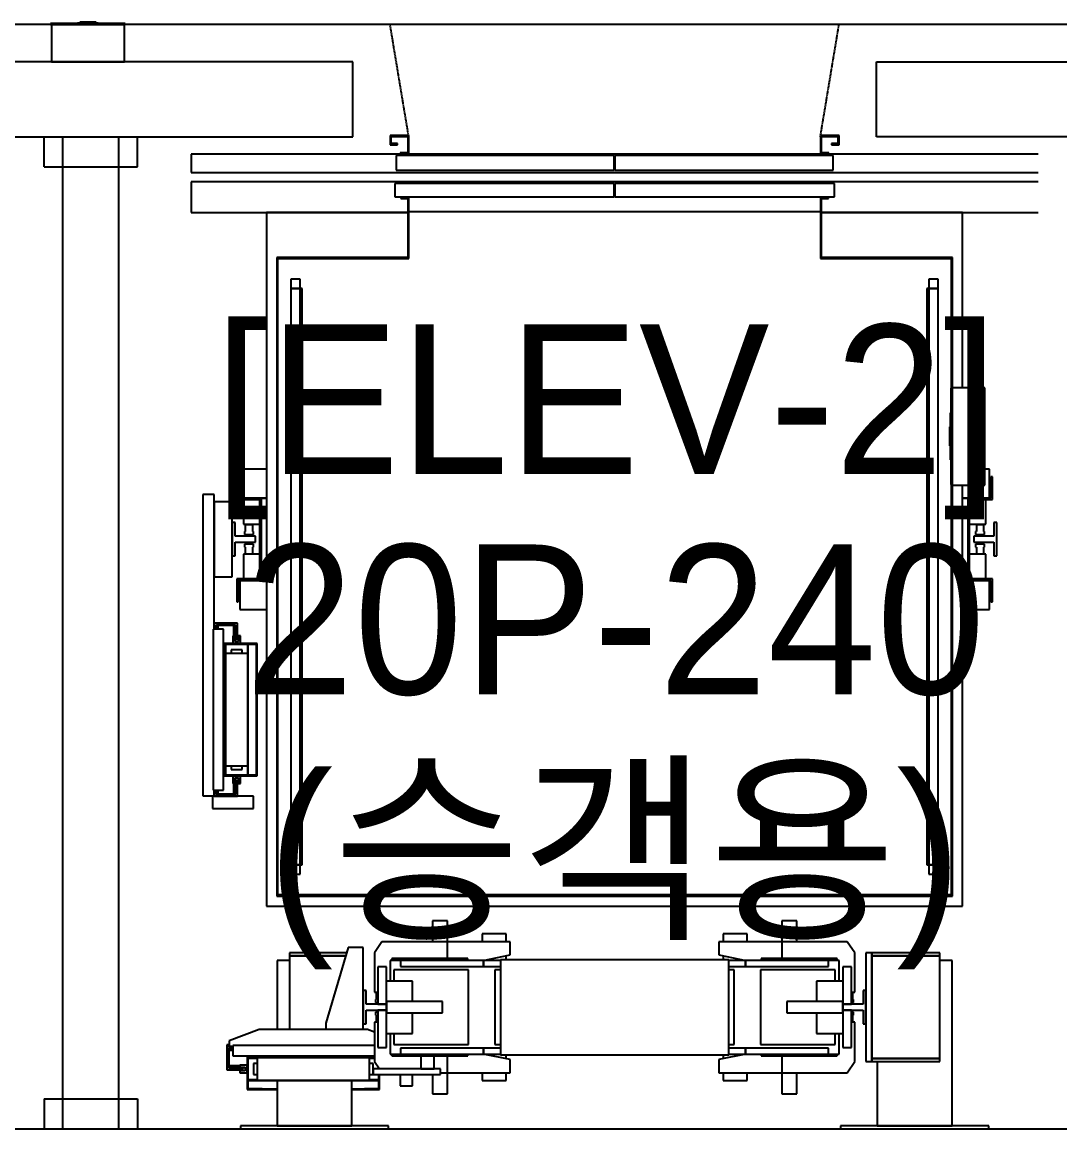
# Model space of a CAD drawing. Header units: millimetres. Extents: x 10479 to 135323, y 879012 to 965592.
# Drawn here: x 54248 to 57022, y 920202 to 923158 of the extents above; entities that cross this region are included whole.
import ezdxf
from ezdxf.enums import TextEntityAlignment as Align

# ---------------------------------------------------------------- set-up
doc = ezdxf.new("R2010")
doc.units = ezdxf.units.MM
doc.linetypes.add('HID', pattern=[2.3, 1.5, -0.8])
doc.layers.add('$CHAR', color=3, linetype='Continuous')
doc.styles.add('돋움', font='')
doc.styles.get('돋움').set_extended_font_data('Dotum')

# ---------------------------------------------------------------- blocks, each defined once
blk = doc.blocks.new('14F')
at = {"color": 8}
for p, q in [((-136818.1, 749991.9), (-153218.1, 749991.9)), ((-145475.8, 749994.9), (-145675.8, 749994.9)), ((-145675.8, 749994.9), (-145675.8, 749991.9)), ((-145675.8, 749991.9), (-145475.8, 749991.9)), ((-145478.3, 749991.9), (-145673.3, 749991.9)), ((-145673.3, 749991.9), (-145673.3, 749891.9)), ((-145548.3, 749995.3), (-145603.3, 749995.3)), ((-145603.3, 749995.3), (-145603.3, 749994.9)), ((-145603.3, 749994.9), (-145548.3, 749994.9)), ((-145596.1, 749998.3), (-145597.8, 749998.3)), ((-145597.8, 749998.3), (-145597.8, 749995.3)), ((-145597.8, 749995.3), (-145596.1, 749995.3)), ((-145591.4, 749998.3), (-145596.1, 749998.3)), ((-145596.1, 749995.3), (-145591.4, 749995.3)), ((-145584.2, 749998.3), (-145591.4, 749998.3)), ((-145591.4, 749995.3), (-145584.2, 749995.3)), ((-145575.8, 749998.3), (-145584.2, 749998.3)), ((-145584.2, 749995.3), (-145575.8, 749995.3)), ((-145567.4, 749998.3), (-145575.8, 749998.3)), ((-145575.8, 749995.3), (-145567.4, 749995.3)), ((-145560.3, 749998.3), (-145567.4, 749998.3)), ((-145567.4, 749995.3), (-145560.3, 749995.3)), ((-145555.5, 749998.3), (-145560.3, 749998.3)), ((-145560.3, 749995.3), (-145555.5, 749995.3)), ((-145553.8, 749998.3), (-145555.5, 749998.3)), ((-145555.5, 749995.3), (-145553.8, 749995.3)), ((-145553.8, 749995.3), (-145553.8, 749998.3)), ((-145548.3, 749994.9), (-145548.3, 749995.3)), ((-145478.3, 749891.9), (-145478.3, 749991.9)), ((-145475.8, 749991.9), (-145475.8, 749994.9)), ((-144868.1, 749891.9), (-146268.1, 749891.9)), ((-145673.3, 749891.9), (-145478.3, 749891.9)), ((-144868.1, 749691.9), (-144868.1, 749891.9)), ((-143468.1, 749891.9), (-142068.1, 749891.9)), ((-143468.1, 749691.9), (-143468.1, 749891.9)), ((-146268.1, 749691.9), (-144868.1, 749691.9)), ((-145693.1, 749611.9), (-145693.1, 749691.9)), ((-145643.1, 747041.9), (-145643.1, 749691.9)), ((-145493.1, 747041.9), (-145493.1, 749691.9)), ((-145443.1, 749611.9), (-145443.1, 749691.9)), ((-144768.1, 749695.9), (-144768.1, 749670.9)), ((-144718.1, 749695.9), (-144768.1, 749695.9)), ((-144765.1, 749673.9), (-144765.1, 749692.9)), ((-144765.1, 749692.9), (-144721.1, 749692.9)), ((-144721.1, 749692.9), (-144721.1, 749648.9)), ((-144718.1, 749645.9), (-144718.1, 749695.9)), ((-143618.1, 749695.9), (-143618.1, 749645.9)), ((-143568.1, 749695.9), (-143618.1, 749695.9)), ((-143615.1, 749648.9), (-143615.1, 749692.9)), ((-143615.1, 749692.9), (-143571.1, 749692.9)), ((-143571.1, 749692.9), (-143571.1, 749673.9)), ((-143568.1, 749670.9), (-143568.1, 749695.9)), ((-142068.1, 749691.9), (-143468.1, 749691.9)), ((-144768.1, 749670.9), (-144748.1, 749670.9)), ((-144748.1, 749673.9), (-144765.1, 749673.9)), ((-144748.1, 749670.9), (-144748.1, 749673.9)), ((-143588.1, 749673.9), (-143588.1, 749670.9)), ((-143571.1, 749673.9), (-143588.1, 749673.9)), ((-143588.1, 749670.9), (-143568.1, 749670.9)), ((-143036.1, 749645.4), (-145300.1, 749645.4)), ((-145300.1, 749645.4), (-145300.1, 749596.9)), ((-144169.1, 749641.9), (-144752.1, 749641.9)), ((-144752.1, 749641.9), (-144752.1, 749602.9)), ((-144741.1, 749648.9), (-144741.1, 749645.9)), ((-144721.1, 749648.9), (-144741.1, 749648.9)), ((-144741.1, 749645.9), (-144718.1, 749645.9)), ((-144169.1, 749602.9), (-144169.1, 749641.9)), ((-143584.1, 749641.9), (-144167.1, 749641.9)), ((-144167.1, 749641.9), (-144167.1, 749602.9)), ((-143618.1, 749645.9), (-143595.1, 749645.9)), ((-143595.1, 749648.9), (-143615.1, 749648.9)), ((-143595.1, 749645.9), (-143595.1, 749648.9)), ((-143584.1, 749602.9), (-143584.1, 749641.9)), ((-145693.1, 749611.9), (-145443.1, 749611.9)), ((-145300.1, 749596.9), (-143036.1, 749596.9)), ((-144752.1, 749602.9), (-144169.1, 749602.9)), ((-144167.1, 749602.9), (-143584.1, 749602.9)), ((-143036.1, 749571.9), (-145300.1, 749571.9)), ((-145300.1, 749571.9), (-145300.1, 749489.9)), ((-144169.1, 749566.9), (-144755.6, 749566.9)), ((-144755.6, 749566.9), (-144755.6, 749531.9)), ((-144169.1, 749531.9), (-144169.1, 749566.9)), ((-143580.6, 749566.9), (-144167.1, 749566.9)), ((-144167.1, 749566.9), (-144167.1, 749531.9)), ((-143580.6, 749531.9), (-143580.6, 749566.9)), ((-144755.6, 749531.9), (-144169.1, 749531.9)), ((-144718.1, 749529.9), (-144739.6, 749529.9)), ((-144739.6, 749529.9), (-144739.6, 749526.9)), ((-144739.6, 749526.9), (-144721.1, 749526.9)), ((-144721.1, 749526.9), (-144721.1, 749369.9)), ((-144718.1, 749366.9), (-144718.1, 749529.9)), ((-144167.1, 749531.9), (-143580.6, 749531.9)), ((-143596.6, 749529.9), (-143618.1, 749529.9)), ((-143618.1, 749529.9), (-143618.1, 749366.9)), ((-143615.1, 749526.9), (-143596.6, 749526.9)), ((-143615.1, 749369.9), (-143615.1, 749526.9)), ((-143596.6, 749526.9), (-143596.6, 749529.9)), ((-145300.1, 749489.9), (-144721.1, 749489.9)), ((-144721.1, 749489.9), (-145098.1, 749489.9)), ((-145098.1, 749489.9), (-145098.1, 747636.9)), ((-143618.1, 749491.4), (-144718.1, 749491.4)), ((-143238.1, 749489.9), (-143615.1, 749489.9)), ((-143615.1, 749489.9), (-143036.1, 749489.9)), ((-143238.1, 749021.9), (-143238.1, 749489.9)), ((-144721.1, 749369.9), (-145071.1, 749369.9)), ((-145071.1, 749369.9), (-145071.1, 747663.9)), ((-145068.1, 749366.9), (-144718.1, 749366.9)), ((-145068.1, 747666.9), (-145068.1, 749366.9)), ((-143618.1, 749366.9), (-143268.1, 749366.9)), ((-143268.1, 749369.9), (-143615.1, 749369.9)), ((-143265.1, 749369.9), (-143268.1, 749369.9)), ((-143268.1, 749369.9), (-143268.1, 749366.9)), ((-143268.1, 749366.9), (-143268.1, 749369.9)), ((-143268.1, 749366.9), (-143268.1, 747666.9)), ((-143265.1, 747663.9), (-143265.1, 749369.9)), ((-145008.1, 749311.9), (-145033.1, 749311.9)), ((-145033.1, 749311.9), (-145033.1, 749286.9)), ((-145008.1, 749286.9), (-145008.1, 749311.9)), ((-143303.1, 749311.9), (-143328.1, 749311.9)), ((-143328.1, 749311.9), (-143328.1, 749286.9)), ((-143303.1, 749286.9), (-143303.1, 749311.9)), ((-145033.1, 749286.9), (-145008.1, 749286.9)), ((-145008.1, 749286.9), (-145033.1, 749286.9)), ((-145033.1, 749286.9), (-145033.1, 747746.9)), ((-145003.1, 749286.9), (-145008.1, 749286.9)), ((-145008.1, 747746.9), (-145008.1, 749286.9)), ((-145003.1, 747746.9), (-145003.1, 749286.9)), ((-143328.1, 749286.9), (-143333.1, 749286.9)), ((-143333.1, 749286.9), (-143333.1, 747746.9)), ((-143328.1, 749286.9), (-143303.1, 749286.9)), ((-143303.1, 749286.9), (-143328.1, 749286.9)), ((-143328.1, 749286.9), (-143328.1, 747746.9)), ((-143303.1, 747746.9), (-143303.1, 749286.9)), ((-143268.3, 749020.4), (-143268.3, 748763.4)), ((-143268.1, 749020.4), (-143268.3, 749020.4)), ((-143268.1, 748763.4), (-143268.1, 749020.4)), ((-143178.1, 749021.9), (-143265.1, 749021.9)), ((-143178.1, 748761.9), (-143178.1, 749021.9)), ((-143271.5, 748946.9), (-143271.5, 748945.4)), ((-143271.3, 748946.9), (-143271.5, 748946.9)), ((-143271.5, 748945.4), (-143271.5, 748941.1)), ((-143268.3, 748954.4), (-143271.3, 748954.4)), ((-143271.3, 748954.4), (-143271.3, 748829.4)), ((-143268.3, 748829.4), (-143268.3, 748954.4)), ((-143271.3, 748917.4), (-143273, 748917.4)), ((-143273, 748917.4), (-143273, 748866.4)), ((-143271.5, 748941.1), (-143271.5, 748934.6)), ((-143271.5, 748934.6), (-143271.5, 748926.9)), ((-143271.5, 748926.9), (-143271.5, 748919.3)), ((-143271.5, 748919.3), (-143271.5, 748917.4)), ((-143273, 748866.4), (-143271.3, 748866.4)), ((-143271.5, 748866.4), (-143271.5, 748864.6)), ((-143271.5, 748864.6), (-143271.5, 748856.9)), ((-143271.5, 748856.9), (-143271.5, 748849.3)), ((-143271.5, 748849.3), (-143271.5, 748842.8)), ((-143271.5, 748842.8), (-143271.5, 748838.5)), ((-143271.5, 748838.5), (-143271.5, 748836.9)), ((-143271.5, 748836.9), (-143271.3, 748836.9)), ((-143271.3, 748829.4), (-143268.3, 748829.4)), ((-145098.1, 748804.4), (-145170.1, 748804.4)), ((-145170.1, 748804.4), (-145170.1, 748726.9)), ((-143166.1, 748804.4), (-143178.1, 748804.4)), ((-143166.1, 748726.9), (-143166.1, 748804.4)), ((-145178.1, 748783.9), (-145178.1, 748722.9)), ((-145174.1, 748783.9), (-145178.1, 748783.9)), ((-145174.1, 748726.9), (-145174.1, 748783.9)), ((-143158.1, 748783.9), (-143162.1, 748783.9)), ((-143162.1, 748783.9), (-143162.1, 748726.9)), ((-143158.1, 748722.9), (-143158.1, 748783.9)), ((-143268.3, 748763.4), (-143268.1, 748763.4)), ((-143265.1, 748761.9), (-143178.1, 748761.9)), ((-143238.1, 747636.9), (-143238.1, 748761.9)), ((-145238.6, 748736.9), (-145268.6, 748736.9)), ((-145268.6, 748736.9), (-145268.6, 747931.9)), ((-145238.6, 748376.9), (-145238.6, 748736.9)), ((-145190.1, 748716.9), (-145238.6, 748716.9)), ((-145238.6, 748716.9), (-145238.6, 748516.9)), ((-145190.1, 748516.9), (-145190.1, 748716.9)), ((-145178.1, 748722.9), (-145117.1, 748722.9)), ((-145113.1, 748726.9), (-145174.1, 748726.9)), ((-145170.1, 748726.9), (-145098.1, 748726.9)), ((-145160.1, 748722.9), (-145160.1, 748656.9)), ((-145117.1, 748722.9), (-145117.1, 748665.9)), ((-145113.1, 748665.9), (-145113.1, 748726.9)), ((-145098.1, 748726.9), (-145113.1, 748726.9)), ((-145113.1, 748726.9), (-145113.1, 748506.9)), ((-143238.1, 748726.9), (-143166.1, 748726.9)), ((-143223.1, 748726.9), (-143238.1, 748726.9)), ((-143162.1, 748726.9), (-143223.1, 748726.9)), ((-143223.1, 748726.9), (-143223.1, 748665.9)), ((-143223.1, 748506.9), (-143223.1, 748726.9)), ((-143219.1, 748722.9), (-143158.1, 748722.9)), ((-143219.1, 748665.9), (-143219.1, 748722.9)), ((-143176.1, 748656.9), (-143176.1, 748722.9)), ((-145190.1, 748661.4), (-145190.1, 748572.4)), ((-145182.2, 748661.4), (-145190.1, 748661.4)), ((-145182.2, 748624.9), (-145182.2, 748661.4)), ((-145160.1, 748656.9), (-145117.1, 748656.9)), ((-145135.1, 748655.9), (-145155.1, 748655.9)), ((-145155.1, 748655.9), (-145155.1, 748637.9)), ((-145135.1, 748637.9), (-145135.1, 748655.9)), ((-145117.1, 748665.9), (-145113.1, 748665.9)), ((-145113.1, 748665.9), (-145117.1, 748665.9)), ((-145117.1, 748665.9), (-145117.1, 748567.9)), ((-145113.1, 748567.9), (-145113.1, 748665.9)), ((-143223.1, 748665.9), (-143219.1, 748665.9)), ((-143219.1, 748665.9), (-143223.1, 748665.9)), ((-143223.1, 748665.9), (-143223.1, 748567.9)), ((-143219.1, 748567.9), (-143219.1, 748665.9)), ((-143219.1, 748656.9), (-143176.1, 748656.9)), ((-143181.1, 748655.9), (-143201.1, 748655.9)), ((-143201.1, 748655.9), (-143201.1, 748637.9)), ((-143181.1, 748637.9), (-143181.1, 748655.9)), ((-143146.1, 748661.4), (-143154, 748661.4)), ((-143154, 748661.4), (-143154, 748624.9)), ((-143146.1, 748572.4), (-143146.1, 748661.4)), ((-145128.1, 748624.9), (-145182.2, 748624.9)), ((-145155.1, 748637.9), (-145157.1, 748637.9)), ((-145157.1, 748637.9), (-145157.1, 748629.9)), ((-145157.1, 748629.9), (-145133.1, 748629.9)), ((-145133.1, 748637.9), (-145135.1, 748637.9)), ((-145133.1, 748629.9), (-145133.1, 748637.9)), ((-145128.1, 748609), (-145128.1, 748624.9)), ((-143154, 748624.9), (-143208.1, 748624.9)), ((-143208.1, 748624.9), (-143208.1, 748609)), ((-143201.1, 748637.9), (-143203.1, 748637.9)), ((-143203.1, 748637.9), (-143203.1, 748629.9)), ((-143203.1, 748629.9), (-143179.1, 748629.9)), ((-143179.1, 748637.9), (-143181.1, 748637.9)), ((-143179.1, 748629.9), (-143179.1, 748637.9)), ((-145182.2, 748609), (-145128.1, 748609)), ((-145182.2, 748572.4), (-145182.2, 748609)), ((-145157.1, 748603.9), (-145157.1, 748595.9)), ((-145133.1, 748603.9), (-145157.1, 748603.9)), ((-145157.1, 748595.9), (-145155.1, 748595.9)), ((-145155.1, 748595.9), (-145155.1, 748577.9)), ((-145135.1, 748577.9), (-145135.1, 748595.9)), ((-145135.1, 748595.9), (-145133.1, 748595.9)), ((-145133.1, 748595.9), (-145133.1, 748603.9)), ((-143208.1, 748609), (-143154, 748609)), ((-143179.1, 748603.9), (-143203.1, 748603.9)), ((-143203.1, 748603.9), (-143203.1, 748595.9)), ((-143203.1, 748595.9), (-143201.1, 748595.9)), ((-143201.1, 748595.9), (-143201.1, 748577.9)), ((-143181.1, 748577.9), (-143181.1, 748595.9)), ((-143181.1, 748595.9), (-143179.1, 748595.9)), ((-143179.1, 748595.9), (-143179.1, 748603.9)), ((-143154, 748609), (-143154, 748572.4)), ((-145190.1, 748572.4), (-145182.2, 748572.4)), ((-145117.1, 748576.9), (-145160.1, 748576.9)), ((-145160.1, 748576.9), (-145160.1, 748510.9)), ((-145155.1, 748577.9), (-145135.1, 748577.9)), ((-145113.1, 748567.9), (-145117.1, 748567.9)), ((-145117.1, 748567.9), (-145117.1, 748510.9)), ((-145117.1, 748567.9), (-145113.1, 748567.9)), ((-145113.1, 748506.9), (-145113.1, 748567.9)), ((-143219.1, 748567.9), (-143223.1, 748567.9)), ((-143223.1, 748567.9), (-143223.1, 748506.9)), ((-143223.1, 748567.9), (-143219.1, 748567.9)), ((-143176.1, 748576.9), (-143219.1, 748576.9)), ((-143219.1, 748510.9), (-143219.1, 748567.9)), ((-143201.1, 748577.9), (-143181.1, 748577.9)), ((-143176.1, 748510.9), (-143176.1, 748576.9)), ((-143154, 748572.4), (-143146.1, 748572.4)), ((-145238.6, 748516.9), (-145190.1, 748516.9)), ((-145178.1, 748510.9), (-145178.1, 748449.9)), ((-145117.1, 748510.9), (-145178.1, 748510.9)), ((-145174.1, 748449.9), (-145174.1, 748506.9)), ((-145174.1, 748506.9), (-145113.1, 748506.9)), ((-145170.1, 748506.9), (-145170.1, 748429.4)), ((-145098.1, 748506.9), (-145170.1, 748506.9)), ((-145113.1, 748506.9), (-145098.1, 748506.9)), ((-143166.1, 748506.9), (-143238.1, 748506.9)), ((-143238.1, 748506.9), (-143223.1, 748506.9)), ((-143223.1, 748506.9), (-143162.1, 748506.9)), ((-143158.1, 748510.9), (-143219.1, 748510.9)), ((-143166.1, 748429.4), (-143166.1, 748506.9)), ((-143162.1, 748506.9), (-143162.1, 748449.9)), ((-143158.1, 748449.9), (-143158.1, 748510.9)), ((-145178.1, 748449.9), (-145174.1, 748449.9)), ((-143162.1, 748449.9), (-143158.1, 748449.9)), ((-145170.1, 748429.4), (-145098.1, 748429.4)), ((-143238.1, 748429.4), (-143166.1, 748429.4)), ((-145175.6, 748392.9), (-145238.6, 748392.9)), ((-145238.6, 748392.9), (-145238.6, 748376.9)), ((-145233.6, 748387.9), (-145180.6, 748387.9)), ((-145233.6, 748376.9), (-145233.6, 748387.9)), ((-145228.1, 748387.9), (-145232.1, 748387.9)), ((-145232.1, 748387.9), (-145232.1, 748376.9)), ((-145186.1, 748387.9), (-145228.1, 748387.9)), ((-145228.1, 748387.9), (-145228.1, 748376.9)), ((-145228.1, 748376.9), (-145228.1, 748387.9)), ((-145182.1, 748387.9), (-145186.1, 748387.9)), ((-145186.1, 748387.9), (-145186.1, 748358.9)), ((-145186.1, 748358.9), (-145186.1, 748387.9)), ((-145182.1, 748343.9), (-145182.1, 748387.9)), ((-145180.6, 748387.9), (-145180.6, 748350.9)), ((-145175.6, 748350.9), (-145175.6, 748392.9)), ((-145213.6, 748376.9), (-145240.6, 748376.9)), ((-145240.6, 748376.9), (-145240.6, 747946.9)), ((-145213.6, 747946.9), (-145213.6, 748376.9)), ((-145183.1, 748358.9), (-145188.1, 748358.9)), ((-145188.1, 748358.9), (-145188.1, 748338.9)), ((-145183.1, 748343.9), (-145183.1, 748358.9)), ((-145168.1, 748358.9), (-145173.1, 748358.9)), ((-145173.1, 748358.9), (-145173.1, 748343.9)), ((-145168.1, 748338.9), (-145168.1, 748358.9)), ((-145123.1, 748338.9), (-145213.6, 748338.9)), ((-145213.6, 748336.9), (-145125.1, 748336.9)), ((-145209.1, 748336.9), (-145213.6, 748336.9)), ((-145207.1, 748336.9), (-145209.1, 748336.9)), ((-145209.1, 748336.9), (-145209.1, 747986.9)), ((-145207.1, 748311.9), (-145207.1, 748336.9)), ((-145149.1, 748336.9), (-145207.1, 748336.9)), ((-145188.1, 748338.9), (-145168.1, 748338.9)), ((-145173.1, 748343.9), (-145183.1, 748343.9)), ((-145180.6, 748350.9), (-145175.6, 748350.9)), ((-145147.1, 748336.9), (-145149.1, 748336.9)), ((-145149.1, 748336.9), (-145149.1, 748311.9)), ((-145147.1, 747986.9), (-145147.1, 748336.9)), ((-145125.1, 748336.9), (-145147.1, 748336.9)), ((-145125.1, 748336.9), (-145125.1, 748298.9)), ((-145125.1, 747986.9), (-145125.1, 748336.9)), ((-145123.1, 748298.9), (-145123.1, 748338.9)), ((-145148.1, 748311.9), (-145208.1, 748311.9)), ((-145208.1, 748311.9), (-145208.1, 748011.9)), ((-145193.1, 748321.9), (-145193.1, 748311.9)), ((-145163.1, 748321.9), (-145193.1, 748321.9)), ((-145163.1, 748311.9), (-145163.1, 748321.9)), ((-145148.1, 748011.9), (-145148.1, 748311.9)), ((-145125.1, 748298.9), (-145123.1, 748298.9)), ((-145123.1, 748298.9), (-145125.1, 748298.9)), ((-145123.1, 748024.9), (-145123.1, 748298.9)), ((-145208.1, 748011.9), (-145148.1, 748011.9)), ((-145207.1, 747986.9), (-145207.1, 748011.9)), ((-145193.1, 748011.9), (-145193.1, 748001.9)), ((-145193.1, 748001.9), (-145163.1, 748001.9)), ((-145163.1, 748001.9), (-145163.1, 748011.9)), ((-145149.1, 748011.9), (-145149.1, 747986.9)), ((-145125.1, 748024.9), (-145125.1, 747986.9)), ((-145123.1, 748024.9), (-145125.1, 748024.9)), ((-145125.1, 748024.9), (-145123.1, 748024.9)), ((-145123.1, 747984.9), (-145123.1, 748024.9)), ((-145125.1, 747986.9), (-145213.6, 747986.9)), ((-145213.6, 747986.9), (-145209.1, 747986.9)), ((-145213.6, 747984.9), (-145123.1, 747984.9)), ((-145209.1, 747986.9), (-145207.1, 747986.9)), ((-145207.1, 747986.9), (-145149.1, 747986.9)), ((-145188.1, 747984.9), (-145188.1, 747964.9)), ((-145168.1, 747984.9), (-145188.1, 747984.9)), ((-145183.1, 747964.9), (-145183.1, 747979.9)), ((-145183.1, 747979.9), (-145173.1, 747979.9)), ((-145182.1, 747935.9), (-145182.1, 747979.9)), ((-145180.6, 747972.9), (-145180.6, 747935.9)), ((-145175.6, 747972.9), (-145180.6, 747972.9)), ((-145175.6, 747930.9), (-145175.6, 747972.9)), ((-145173.1, 747979.9), (-145173.1, 747964.9)), ((-145168.1, 747964.9), (-145168.1, 747984.9)), ((-145149.1, 747986.9), (-145147.1, 747986.9)), ((-145147.1, 747986.9), (-145125.1, 747986.9)), ((-145240.6, 747946.9), (-145213.6, 747946.9)), ((-145238.6, 747946.9), (-145238.6, 747930.9)), ((-145238.6, 747931.9), (-145238.6, 747946.9)), ((-145233.6, 747935.9), (-145233.6, 747946.9)), ((-145232.1, 747946.9), (-145232.1, 747935.9)), ((-145228.1, 747946.9), (-145228.1, 747935.9)), ((-145228.1, 747935.9), (-145228.1, 747946.9)), ((-145188.1, 747964.9), (-145183.1, 747964.9)), ((-145186.1, 747964.9), (-145186.1, 747935.9)), ((-145186.1, 747935.9), (-145186.1, 747964.9)), ((-145173.1, 747964.9), (-145168.1, 747964.9)), ((-145268.6, 747931.9), (-145238.6, 747931.9)), ((-145243.1, 747930.4), (-145243.1, 747897.4)), ((-145133.1, 747930.4), (-145243.1, 747930.4)), ((-145238.6, 747930.9), (-145175.6, 747930.9)), ((-145180.6, 747935.9), (-145233.6, 747935.9)), ((-145232.1, 747935.9), (-145228.1, 747935.9)), ((-145228.1, 747935.9), (-145186.1, 747935.9)), ((-145186.1, 747935.9), (-145182.1, 747935.9)), ((-145133.1, 747897.4), (-145133.1, 747930.4)), ((-145243.1, 747897.4), (-145133.1, 747897.4)), ((-145008.1, 747746.9), (-145033.1, 747746.9)), ((-145033.1, 747746.9), (-145033.1, 747721.9)), ((-145033.1, 747746.9), (-145008.1, 747746.9)), ((-145008.1, 747721.9), (-145008.1, 747746.9)), ((-145008.1, 747746.9), (-145003.1, 747746.9)), ((-143333.1, 747746.9), (-143328.1, 747746.9)), ((-143303.1, 747746.9), (-143328.1, 747746.9)), ((-143328.1, 747746.9), (-143328.1, 747721.9)), ((-143328.1, 747746.9), (-143303.1, 747746.9)), ((-143303.1, 747721.9), (-143303.1, 747746.9)), ((-145033.1, 747721.9), (-145008.1, 747721.9)), ((-143328.1, 747721.9), (-143303.1, 747721.9)), ((-145071.1, 747663.9), (-143265.1, 747663.9)), ((-143268.1, 747666.9), (-145068.1, 747666.9)), ((-145098.1, 747636.9), (-143238.1, 747636.9)), ((-144615.1, 747597.9), (-144655.1, 747597.9)), ((-144655.1, 747597.9), (-144655.1, 747541.9)), ((-144615.1, 747541.9), (-144615.1, 747597.9)), ((-143721.1, 747597.9), (-143721.1, 747541.9)), ((-143681.1, 747597.9), (-143721.1, 747597.9)), ((-143681.1, 747541.9), (-143681.1, 747597.9)), ((-144519.7, 747562.9), (-144522.1, 747562.9)), ((-144522.1, 747562.9), (-144522.1, 747541.9)), ((-144512.7, 747562.9), (-144519.7, 747562.9)), ((-144502.4, 747562.9), (-144512.7, 747562.9)), ((-144490.1, 747562.9), (-144502.4, 747562.9)), ((-144477.9, 747562.9), (-144490.1, 747562.9)), ((-144467.5, 747562.9), (-144477.9, 747562.9)), ((-144460.6, 747562.9), (-144467.5, 747562.9)), ((-144458.1, 747562.9), (-144460.6, 747562.9)), ((-144458.1, 747541.9), (-144458.1, 747562.9)), ((-143875.7, 747562.9), (-143878.1, 747562.9)), ((-143878.1, 747562.9), (-143878.1, 747541.9)), ((-143868.7, 747562.9), (-143875.7, 747562.9)), ((-143858.4, 747562.9), (-143868.7, 747562.9)), ((-143846.1, 747562.9), (-143858.4, 747562.9)), ((-143833.9, 747562.9), (-143846.1, 747562.9)), ((-143823.5, 747562.9), (-143833.9, 747562.9)), ((-143816.6, 747562.9), (-143823.5, 747562.9)), ((-143814.1, 747562.9), (-143816.6, 747562.9)), ((-143814.1, 747541.9), (-143814.1, 747562.9)), ((-144880.1, 747526.4), (-144940.1, 747324.4)), ((-144840.1, 747526.4), (-144880.1, 747526.4)), ((-144840.1, 747307.4), (-144840.1, 747526.4)), ((-144790.1, 747541.9), (-144810.1, 747511.9)), ((-144615.1, 747541.9), (-144790.1, 747541.9)), ((-144447.1, 747541.9), (-144615.1, 747541.9)), ((-144615.1, 747496.9), (-144615.1, 747541.9)), ((-144447.1, 747506.9), (-144447.1, 747541.9)), ((-143721.1, 747541.9), (-143889.1, 747541.9)), ((-143889.1, 747541.9), (-143889.1, 747506.9)), ((-143546.1, 747541.9), (-143721.1, 747541.9)), ((-143721.1, 747541.9), (-143721.1, 747496.9)), ((-143526.1, 747511.9), (-143546.1, 747541.9)), ((-144884.4, 747511.9), (-145037.1, 747511.9)), ((-145037.1, 747511.9), (-145037.1, 747503.9)), ((-145037.1, 747503.9), (-144886.8, 747503.9)), ((-144886.8, 747503.9), (-145037.1, 747503.9)), ((-145037.1, 747503.9), (-145037.1, 747307.4)), ((-144810.1, 747511.9), (-144810.1, 747406.9)), ((-144560.1, 747496.9), (-144763.1, 747496.9)), ((-144763.1, 747496.9), (-144763.1, 747491.9)), ((-144560.1, 747491.9), (-144560.1, 747496.9)), ((-144519.1, 747491.9), (-144447.1, 747506.9)), ((-144458.1, 747493.9), (-144458.1, 747504.7)), ((-143889.1, 747506.9), (-143817.1, 747491.9)), ((-143878.1, 747504.7), (-143878.1, 747493.9)), ((-143573.1, 747496.9), (-143776.1, 747496.9)), ((-143776.1, 747496.9), (-143776.1, 747491.9)), ((-143573.1, 747491.9), (-143573.1, 747496.9)), ((-143526.1, 747406.9), (-143526.1, 747511.9)), ((-143480.1, 747511.9), (-143496.1, 747511.9)), ((-143496.1, 747511.9), (-143496.1, 747221.9)), ((-143299.1, 747511.9), (-143480.1, 747511.9)), ((-143480.1, 747511.9), (-143480.1, 747503.9)), ((-143480.1, 747221.9), (-143480.1, 747511.9)), ((-143480.1, 747503.9), (-143299.1, 747503.9)), ((-143299.1, 747503.9), (-143480.1, 747503.9)), ((-143480.1, 747503.9), (-143480.1, 747229.9)), ((-143299.1, 747503.9), (-143299.1, 747511.9)), ((-143299.1, 747229.9), (-143299.1, 747503.9)), ((-145037.1, 747491.9), (-145070.1, 747491.9)), ((-145070.1, 747491.9), (-145070.1, 747307.4)), ((-144801.1, 747474.9), (-144801.1, 747471.1)), ((-144778.1, 747474.9), (-144801.1, 747474.9)), ((-144801.1, 747471.1), (-144801.1, 747460.2)), ((-144778.1, 747471.1), (-144778.1, 747474.9)), ((-144778.1, 747460.2), (-144778.1, 747471.1)), ((-144768.1, 747491.9), (-144768.1, 747436.9)), ((-144740.1, 747491.9), (-144768.1, 747491.9)), ((-144558.1, 747466.9), (-144758.1, 747466.9)), ((-144758.1, 747466.9), (-144758.1, 747436.9)), ((-144518.1, 747491.9), (-144740.1, 747491.9)), ((-144740.1, 747491.9), (-144740.1, 747475.9)), ((-144740.1, 747475.9), (-144518.1, 747475.9)), ((-144558.1, 747266.9), (-144558.1, 747466.9)), ((-144518.1, 747475.9), (-144518.1, 747491.9)), ((-144473.1, 747491.9), (-144518.1, 747491.9)), ((-144518.1, 747491.9), (-144518.1, 747475.9)), ((-144518.1, 747475.9), (-144473.1, 747475.9)), ((-144473.1, 747466.9), (-144488.1, 747466.9)), ((-144488.1, 747466.9), (-144488.1, 747266.9)), ((-144473.1, 747493.9), (-144473.1, 747239.9)), ((-143863.1, 747493.9), (-144473.1, 747493.9)), ((-143863.1, 747239.9), (-143863.1, 747493.9)), ((-143818.1, 747491.9), (-143863.1, 747491.9)), ((-143863.1, 747475.9), (-143818.1, 747475.9)), ((-143848.1, 747466.9), (-143863.1, 747466.9)), ((-143848.1, 747266.9), (-143848.1, 747466.9)), ((-143596.1, 747491.9), (-143818.1, 747491.9)), ((-143818.1, 747491.9), (-143818.1, 747475.9)), ((-143818.1, 747475.9), (-143818.1, 747491.9)), ((-143818.1, 747475.9), (-143596.1, 747475.9)), ((-143578.1, 747466.9), (-143778.1, 747466.9)), ((-143778.1, 747466.9), (-143778.1, 747266.9)), ((-143568.1, 747491.9), (-143596.1, 747491.9)), ((-143596.1, 747475.9), (-143596.1, 747491.9)), ((-143578.1, 747436.9), (-143578.1, 747466.9)), ((-143568.1, 747436.9), (-143568.1, 747491.9)), ((-143558.1, 747474.9), (-143558.1, 747471.1)), ((-143535.1, 747474.9), (-143558.1, 747474.9)), ((-143558.1, 747471.1), (-143558.1, 747460.2)), ((-143535.1, 747471.1), (-143535.1, 747474.9)), ((-143535.1, 747460.2), (-143535.1, 747471.1)), ((-143266.1, 747491.9), (-143299.1, 747491.9)), ((-143266.1, 747049.9), (-143266.1, 747491.9)), ((-144801.1, 747460.2), (-144801.1, 747444)), ((-144801.1, 747444), (-144801.1, 747424.9)), ((-144778.1, 747444), (-144778.1, 747460.2)), ((-144778.1, 747424.9), (-144778.1, 747444)), ((-143558.1, 747460.2), (-143558.1, 747444)), ((-143558.1, 747444), (-143558.1, 747424.9)), ((-143535.1, 747444), (-143535.1, 747460.2)), ((-143535.1, 747424.9), (-143535.1, 747444)), ((-144832.2, 747411.4), (-144840.1, 747411.4)), ((-144840.1, 747411.4), (-144840.1, 747322.4)), ((-144832.2, 747374.9), (-144832.2, 747411.4)), ((-144801.1, 747424.9), (-144801.1, 747405.8)), ((-144708.1, 747436.9), (-144778.1, 747436.9)), ((-144778.1, 747405.8), (-144778.1, 747424.9)), ((-144708.1, 747381.9), (-144708.1, 747436.9)), ((-143558.1, 747436.9), (-143628.1, 747436.9)), ((-143628.1, 747436.9), (-143628.1, 747381.9)), ((-143558.1, 747424.9), (-143558.1, 747405.8)), ((-143535.1, 747405.8), (-143535.1, 747424.9)), ((-143496.1, 747411.4), (-143504, 747411.4)), ((-143504, 747411.4), (-143504, 747374.9)), ((-143496.1, 747322.4), (-143496.1, 747411.4)), ((-144810.1, 747406.9), (-144801.1, 747406.9)), ((-144805.1, 747387.9), (-144807.1, 747387.9)), ((-144807.1, 747387.9), (-144807.1, 747379.9)), ((-144807.1, 747379.9), (-144801.1, 747379.9)), ((-144801.1, 747405.9), (-144805.1, 747405.9)), ((-144805.1, 747405.9), (-144805.1, 747387.9)), ((-144801.1, 747405.8), (-144801.1, 747389.5)), ((-144801.1, 747389.5), (-144801.1, 747378.7)), ((-144801.1, 747378.7), (-144801.1, 747374.9)), ((-144778.1, 747389.5), (-144778.1, 747405.8)), ((-144778.1, 747378.7), (-144778.1, 747389.5)), ((-144772.4, 747381.9), (-144778.1, 747381.9)), ((-144778.1, 747381.9), (-144778.1, 747351.9)), ((-144778.1, 747374.9), (-144778.1, 747378.7)), ((-144756.2, 747381.9), (-144772.4, 747381.9)), ((-144731.8, 747381.9), (-144756.2, 747381.9)), ((-144703.1, 747381.9), (-144731.8, 747381.9)), ((-144674.4, 747381.9), (-144703.1, 747381.9)), ((-144650.1, 747381.9), (-144674.4, 747381.9)), ((-144633.8, 747381.9), (-144650.1, 747381.9)), ((-144628.1, 747381.9), (-144633.8, 747381.9)), ((-144628.1, 747351.9), (-144628.1, 747381.9)), ((-143702.4, 747381.9), (-143708.1, 747381.9)), ((-143708.1, 747381.9), (-143708.1, 747351.9)), ((-143686.2, 747381.9), (-143702.4, 747381.9)), ((-143661.8, 747381.9), (-143686.2, 747381.9)), ((-143633.1, 747381.9), (-143661.8, 747381.9)), ((-143604.4, 747381.9), (-143633.1, 747381.9)), ((-143580.1, 747381.9), (-143604.4, 747381.9)), ((-143563.8, 747381.9), (-143580.1, 747381.9)), ((-143558.1, 747381.9), (-143563.8, 747381.9)), ((-143558.1, 747405.8), (-143558.1, 747389.5)), ((-143558.1, 747389.5), (-143558.1, 747378.7)), ((-143558.1, 747351.9), (-143558.1, 747381.9)), ((-143558.1, 747378.7), (-143558.1, 747374.9)), ((-143535.1, 747406.9), (-143526.1, 747406.9)), ((-143531.1, 747405.9), (-143535.1, 747405.9)), ((-143535.1, 747389.5), (-143535.1, 747405.8)), ((-143535.1, 747378.7), (-143535.1, 747389.5)), ((-143535.1, 747379.9), (-143529.1, 747379.9)), ((-143535.1, 747374.9), (-143535.1, 747378.7)), ((-143531.1, 747387.9), (-143531.1, 747405.9)), ((-143529.1, 747387.9), (-143531.1, 747387.9)), ((-143529.1, 747379.9), (-143529.1, 747387.9)), ((-144778.1, 747374.9), (-144832.2, 747374.9)), ((-144832.2, 747359), (-144778.1, 747359)), ((-144832.2, 747322.4), (-144832.2, 747359)), ((-144807.1, 747353.9), (-144807.1, 747345.9)), ((-144801.1, 747353.9), (-144807.1, 747353.9)), ((-144801.1, 747374.9), (-144778.1, 747374.9)), ((-144778.1, 747359), (-144801.1, 747359)), ((-144801.1, 747359), (-144801.1, 747355.2)), ((-144801.1, 747355.2), (-144801.1, 747344.4)), ((-144778.1, 747359), (-144778.1, 747374.9)), ((-144778.1, 747355.2), (-144778.1, 747359)), ((-144778.1, 747344.4), (-144778.1, 747355.2)), ((-144778.1, 747351.9), (-144772.4, 747351.9)), ((-144772.4, 747351.9), (-144756.2, 747351.9)), ((-144756.2, 747351.9), (-144731.8, 747351.9)), ((-144731.8, 747351.9), (-144703.1, 747351.9)), ((-144708.1, 747296.9), (-144708.1, 747351.9)), ((-144703.1, 747351.9), (-144674.4, 747351.9)), ((-144674.4, 747351.9), (-144650.1, 747351.9)), ((-144650.1, 747351.9), (-144633.8, 747351.9)), ((-144633.8, 747351.9), (-144628.1, 747351.9)), ((-143708.1, 747351.9), (-143702.4, 747351.9)), ((-143702.4, 747351.9), (-143686.2, 747351.9)), ((-143686.2, 747351.9), (-143661.8, 747351.9)), ((-143661.8, 747351.9), (-143633.1, 747351.9)), ((-143633.1, 747351.9), (-143604.4, 747351.9)), ((-143628.1, 747351.9), (-143628.1, 747296.9)), ((-143604.4, 747351.9), (-143580.1, 747351.9)), ((-143580.1, 747351.9), (-143563.8, 747351.9)), ((-143563.8, 747351.9), (-143558.1, 747351.9)), ((-143504, 747374.9), (-143558.1, 747374.9)), ((-143558.1, 747374.9), (-143558.1, 747359)), ((-143558.1, 747374.9), (-143535.1, 747374.9)), ((-143558.1, 747359), (-143504, 747359)), ((-143535.1, 747359), (-143558.1, 747359)), ((-143558.1, 747359), (-143558.1, 747355.2)), ((-143558.1, 747355.2), (-143558.1, 747344.4)), ((-143535.1, 747355.2), (-143535.1, 747359)), ((-143535.1, 747344.4), (-143535.1, 747355.2)), ((-143529.1, 747353.9), (-143535.1, 747353.9)), ((-143529.1, 747345.9), (-143529.1, 747353.9)), ((-143504, 747359), (-143504, 747322.4)), ((-144940.1, 747324.4), (-144940.1, 747307.4)), ((-144840.1, 747322.4), (-144832.2, 747322.4)), ((-144801.1, 747326.9), (-144810.1, 747326.9)), ((-144810.1, 747326.9), (-144810.1, 747221.9)), ((-144807.1, 747345.9), (-144805.1, 747345.9)), ((-144805.1, 747345.9), (-144805.1, 747327.9)), ((-144805.1, 747327.9), (-144801.1, 747327.9)), ((-144801.1, 747344.4), (-144801.1, 747328.1)), ((-144801.1, 747328.1), (-144801.1, 747309)), ((-144778.1, 747328.1), (-144778.1, 747344.4)), ((-144778.1, 747309), (-144778.1, 747328.1)), ((-143558.1, 747344.4), (-143558.1, 747328.1)), ((-143558.1, 747328.1), (-143558.1, 747309)), ((-143535.1, 747328.1), (-143535.1, 747344.4)), ((-143535.1, 747309), (-143535.1, 747328.1)), ((-143535.1, 747327.9), (-143531.1, 747327.9)), ((-143526.1, 747326.9), (-143535.1, 747326.9)), ((-143531.1, 747327.9), (-143531.1, 747345.9)), ((-143531.1, 747345.9), (-143529.1, 747345.9)), ((-143526.1, 747221.9), (-143526.1, 747326.9)), ((-143504, 747322.4), (-143496.1, 747322.4)), ((-145118.1, 747307.4), (-145198.1, 747277.4)), ((-144828.1, 747307.4), (-145118.1, 747307.4)), ((-144810.1, 747300.7), (-144828.1, 747307.4)), ((-144801.1, 747309), (-144801.1, 747289.9)), ((-144801.1, 747289.9), (-144801.1, 747273.7)), ((-144778.1, 747289.9), (-144778.1, 747309)), ((-144778.1, 747296.9), (-144708.1, 747296.9)), ((-144778.1, 747273.7), (-144778.1, 747289.9)), ((-144768.1, 747296.9), (-144768.1, 747241.9)), ((-144758.1, 747296.9), (-144758.1, 747266.9)), ((-143628.1, 747296.9), (-143558.1, 747296.9)), ((-143578.1, 747266.9), (-143578.1, 747296.9)), ((-143568.1, 747241.9), (-143568.1, 747296.9)), ((-143558.1, 747309), (-143558.1, 747289.9)), ((-143558.1, 747289.9), (-143558.1, 747273.7)), ((-143535.1, 747289.9), (-143535.1, 747309)), ((-143535.1, 747273.7), (-143535.1, 747289.9)), ((-145204.1, 747266.4), (-145204.1, 747262.4)), ((-145198.1, 747266.4), (-145204.1, 747266.4)), ((-145188.1, 747262.4), (-145204.1, 747262.4)), ((-145204.1, 747262.4), (-145204.1, 747199.4)), ((-145204.1, 747262.4), (-145198.1, 747262.4)), ((-145198.1, 747277.4), (-145198.1, 747262.4)), ((-145198.1, 747262.4), (-145188.1, 747262.4)), ((-144810.1, 747264.4), (-145188.1, 747264.4)), ((-145188.1, 747264.4), (-145188.1, 747237.4)), ((-144801.1, 747273.7), (-144801.1, 747262.8)), ((-144801.1, 747262.8), (-144801.1, 747259)), ((-144778.1, 747262.8), (-144778.1, 747273.7)), ((-144778.1, 747259), (-144778.1, 747262.8)), ((-144758.1, 747266.9), (-144558.1, 747266.9)), ((-144488.1, 747266.9), (-144473.1, 747266.9)), ((-143863.1, 747266.9), (-143848.1, 747266.9)), ((-143778.1, 747266.9), (-143578.1, 747266.9)), ((-143558.1, 747273.7), (-143558.1, 747262.8)), ((-143558.1, 747262.8), (-143558.1, 747259)), ((-143535.1, 747262.8), (-143535.1, 747273.7)), ((-143535.1, 747259), (-143535.1, 747262.8)), ((-145199.1, 747257.4), (-145188.1, 747257.4)), ((-145199.1, 747204.4), (-145199.1, 747257.4)), ((-145199.1, 747255.9), (-145199.1, 747251.9)), ((-145188.1, 747255.9), (-145199.1, 747255.9)), ((-145199.1, 747251.9), (-145199.1, 747209.9)), ((-145188.1, 747251.9), (-145199.1, 747251.9)), ((-145199.1, 747251.9), (-145188.1, 747251.9)), ((-145188.1, 747237.4), (-144810.1, 747237.4)), ((-145150.1, 747237.4), (-145150.1, 747146.9)), ((-145148.1, 747148.9), (-145148.1, 747237.4)), ((-145148.1, 747237.4), (-145148.1, 747232.9)), ((-144810.1, 747232.9), (-145148.1, 747232.9)), ((-145148.1, 747232.9), (-145148.1, 747230.9)), ((-145148.1, 747230.9), (-145123.1, 747230.9)), ((-145148.1, 747230.9), (-145148.1, 747172.9)), ((-144823.1, 747231.9), (-145123.1, 747231.9)), ((-145123.1, 747231.9), (-145123.1, 747171.9)), ((-145070.1, 747237.4), (-145070.1, 747232.9)), ((-145037.1, 747237.4), (-145037.1, 747232.9)), ((-144856.1, 747232.9), (-144856.1, 747237.4)), ((-144856.1, 747237.4), (-144856.1, 747232.9)), ((-144840.1, 747232.9), (-144840.1, 747237.4)), ((-144823.1, 747171.9), (-144823.1, 747231.9)), ((-144823.1, 747230.9), (-144810.1, 747230.9)), ((-144801.1, 747259), (-144778.1, 747259)), ((-144768.1, 747241.9), (-144740.1, 747241.9)), ((-144763.1, 747241.9), (-144763.1, 747236.9)), ((-144763.1, 747236.9), (-144560.1, 747236.9)), ((-144518.1, 747257.9), (-144740.1, 747257.9)), ((-144740.1, 747257.9), (-144740.1, 747241.9)), ((-144740.1, 747241.9), (-144518.1, 747241.9)), ((-144685.6, 747236.9), (-144685.6, 747201.9)), ((-144650.6, 747201.9), (-144650.6, 747236.9)), ((-144615.1, 747191.9), (-144615.1, 747236.9)), ((-144560.1, 747236.9), (-144560.1, 747241.9)), ((-144447.1, 747226.9), (-144519.1, 747241.9)), ((-144518.1, 747241.9), (-144518.1, 747257.9)), ((-144473.1, 747257.9), (-144518.1, 747257.9)), ((-144518.1, 747257.9), (-144518.1, 747241.9)), ((-144518.1, 747241.9), (-144473.1, 747241.9)), ((-144473.1, 747239.9), (-143863.1, 747239.9)), ((-144458.1, 747229.2), (-144458.1, 747239.9)), ((-143817.1, 747241.9), (-143889.1, 747226.9)), ((-143878.1, 747239.9), (-143878.1, 747229.2)), ((-143818.1, 747257.9), (-143863.1, 747257.9)), ((-143863.1, 747241.9), (-143818.1, 747241.9)), ((-143596.1, 747257.9), (-143818.1, 747257.9)), ((-143818.1, 747257.9), (-143818.1, 747241.9)), ((-143818.1, 747241.9), (-143818.1, 747257.9)), ((-143818.1, 747241.9), (-143596.1, 747241.9)), ((-143776.1, 747241.9), (-143776.1, 747236.9)), ((-143776.1, 747236.9), (-143573.1, 747236.9)), ((-143721.1, 747236.9), (-143721.1, 747191.9)), ((-143596.1, 747241.9), (-143596.1, 747257.9)), ((-143596.1, 747241.9), (-143568.1, 747241.9)), ((-143573.1, 747236.9), (-143573.1, 747241.9)), ((-143558.1, 747259), (-143535.1, 747259)), ((-145199.1, 747209.9), (-145199.1, 747205.9)), ((-145170.1, 747209.9), (-145199.1, 747209.9)), ((-145199.1, 747209.9), (-145170.1, 747209.9)), ((-145199.1, 747205.9), (-145155.1, 747205.9)), ((-145162.1, 747204.4), (-145199.1, 747204.4)), ((-145170.1, 747211.9), (-145170.1, 747206.9)), ((-145150.1, 747211.9), (-145170.1, 747211.9)), ((-145170.1, 747206.9), (-145155.1, 747206.9)), ((-145162.1, 747199.4), (-145162.1, 747204.4)), ((-145155.1, 747206.9), (-145155.1, 747196.9)), ((-145150.1, 747191.9), (-145150.1, 747211.9)), ((-145123.1, 747216.9), (-145133.1, 747216.9)), ((-145133.1, 747216.9), (-145133.1, 747186.9)), ((-144813.1, 747216.9), (-144823.1, 747216.9)), ((-144813.1, 747186.9), (-144813.1, 747216.9)), ((-144633.1, 747201.9), (-144813.1, 747201.9)), ((-144813.1, 747201.9), (-144813.1, 747186.9)), ((-144810.1, 747221.9), (-144796.8, 747201.9)), ((-144798.1, 747203.9), (-144798.1, 747201.9)), ((-144798.1, 747201.9), (-144798.1, 747203.9)), ((-144685.6, 747201.9), (-144684.3, 747201.9)), ((-144684.3, 747201.9), (-144680.5, 747201.9)), ((-144680.5, 747201.9), (-144674.8, 747201.9)), ((-144674.8, 747201.9), (-144668.1, 747201.9)), ((-144668.1, 747201.9), (-144661.4, 747201.9)), ((-144661.4, 747201.9), (-144655.7, 747201.9)), ((-144655.7, 747201.9), (-144652, 747201.9)), ((-144652, 747201.9), (-144650.6, 747201.9)), ((-144633.1, 747186.9), (-144633.1, 747201.9)), ((-144447.1, 747191.9), (-144447.1, 747226.9)), ((-143889.1, 747226.9), (-143889.1, 747191.9)), ((-143546.1, 747191.9), (-143526.1, 747221.9)), ((-143496.1, 747221.9), (-143480.1, 747221.9)), ((-143480.1, 747229.9), (-143299.1, 747229.9)), ((-143299.1, 747229.9), (-143480.1, 747229.9)), ((-143480.1, 747229.9), (-143480.1, 747221.9)), ((-143480.1, 747221.9), (-143299.1, 747221.9)), ((-143466.1, 747221.9), (-143466.1, 747049.9)), ((-143299.1, 747221.9), (-143299.1, 747229.9)), ((-145204.1, 747199.4), (-145162.1, 747199.4)), ((-145170.1, 747196.9), (-145170.1, 747191.9)), ((-145155.1, 747196.9), (-145170.1, 747196.9)), ((-145170.1, 747191.9), (-145150.1, 747191.9)), ((-145123.1, 747172.9), (-145148.1, 747172.9)), ((-145148.1, 747172.9), (-145148.1, 747170.9)), ((-145133.1, 747186.9), (-145123.1, 747186.9)), ((-145123.1, 747171.9), (-144823.1, 747171.9)), ((-144823.1, 747186.9), (-144813.1, 747186.9)), ((-144798.1, 747172.9), (-144823.1, 747172.9)), ((-144813.1, 747186.9), (-144633.1, 747186.9)), ((-144798.1, 747186.9), (-144798.1, 747148.9)), ((-144798.1, 747172.9), (-144798.1, 747186.9)), ((-144798.1, 747170.9), (-144798.1, 747172.9)), ((-144796.1, 747146.9), (-144796.1, 747186.9)), ((-144741.6, 747186.9), (-144741.6, 747156.9)), ((-144708.6, 747156.9), (-144708.6, 747186.9)), ((-144655.1, 747186.9), (-144655.1, 747135.9)), ((-144633.1, 747191.9), (-144615.1, 747191.9)), ((-144615.1, 747135.9), (-144615.1, 747191.9)), ((-144615.1, 747191.9), (-144447.1, 747191.9)), ((-144522.1, 747191.9), (-144522.1, 747170.9)), ((-144458.1, 747170.9), (-144458.1, 747191.9)), ((-143889.1, 747191.9), (-143721.1, 747191.9)), ((-143878.1, 747191.9), (-143878.1, 747170.9)), ((-143814.1, 747170.9), (-143814.1, 747191.9)), ((-143721.1, 747191.9), (-143721.1, 747135.9)), ((-143721.1, 747191.9), (-143546.1, 747191.9)), ((-143681.1, 747135.9), (-143681.1, 747191.9)), ((-145150.1, 747146.9), (-145110.1, 747146.9)), ((-145148.1, 747170.9), (-144798.1, 747170.9)), ((-145148.1, 747170.9), (-145148.1, 747148.9)), ((-145110.1, 747148.9), (-145148.1, 747148.9)), ((-145148.1, 747148.9), (-145070.1, 747148.9)), ((-145110.1, 747146.9), (-145110.1, 747148.9)), ((-145110.1, 747148.9), (-145110.1, 747146.9)), ((-145110.1, 747146.9), (-145070.1, 747146.9)), ((-145070.1, 747170.9), (-145070.1, 747049.9)), ((-144870.1, 747049.9), (-144870.1, 747170.9)), ((-144870.1, 747148.9), (-144798.1, 747148.9)), ((-144870.1, 747146.9), (-144836.1, 747146.9)), ((-144798.1, 747148.9), (-144836.1, 747148.9)), ((-144836.1, 747148.9), (-144836.1, 747146.9)), ((-144836.1, 747146.9), (-144836.1, 747148.9)), ((-144836.1, 747146.9), (-144796.1, 747146.9)), ((-144798.1, 747148.9), (-144798.1, 747170.9)), ((-144741.6, 747156.9), (-144708.6, 747156.9)), ((-144522.1, 747170.9), (-144519.7, 747170.9)), ((-144519.7, 747170.9), (-144512.7, 747170.9)), ((-144512.7, 747170.9), (-144502.4, 747170.9)), ((-144502.4, 747170.9), (-144490.1, 747170.9)), ((-144490.1, 747170.9), (-144477.9, 747170.9)), ((-144477.9, 747170.9), (-144467.5, 747170.9)), ((-144467.5, 747170.9), (-144460.6, 747170.9)), ((-144460.6, 747170.9), (-144458.1, 747170.9)), ((-143878.1, 747170.9), (-143875.7, 747170.9)), ((-143875.7, 747170.9), (-143868.7, 747170.9)), ((-143868.7, 747170.9), (-143858.4, 747170.9)), ((-143858.4, 747170.9), (-143846.1, 747170.9)), ((-143846.1, 747170.9), (-143833.9, 747170.9)), ((-143833.9, 747170.9), (-143823.5, 747170.9)), ((-143823.5, 747170.9), (-143816.6, 747170.9)), ((-143816.6, 747170.9), (-143814.1, 747170.9)), ((-145693.1, 747121.9), (-145693.1, 747041.9)), ((-145693.1, 747121.9), (-145443.1, 747121.9)), ((-145443.1, 747121.9), (-145443.1, 747041.9)), ((-144655.1, 747135.9), (-144615.1, 747135.9)), ((-143721.1, 747135.9), (-143681.1, 747135.9)), ((-151018.1, 747041.9), (-140118.1, 747041.9)), ((-144772.1, 747049.9), (-145168.1, 747049.9)), ((-145168.1, 747049.9), (-145168.1, 747041.9)), ((-145168.1, 747041.9), (-144772.1, 747041.9)), ((-145070.1, 747049.9), (-144870.1, 747049.9)), ((-144772.1, 747041.9), (-144772.1, 747049.9)), ((-143168.1, 747049.9), (-143564.1, 747049.9)), ((-143564.1, 747049.9), (-143564.1, 747041.9)), ((-143564.1, 747041.9), (-143168.1, 747041.9)), ((-143466.1, 747049.9), (-143266.1, 747049.9)), ((-143168.1, 747041.9), (-143168.1, 747049.9))]:
    blk.add_line(p, q, dxfattribs=at)
at = {"color": 8, "linetype": 'HID'}
for p, q in [((-144768.1, 749991.9), (-146368.1, 749991.9)), ((-144718.1, 749691.9), (-144768.1, 749991.9)), ((-143618.1, 749691.9), (-143568.1, 749991.9)), ((-141968.1, 749991.9), (-143568.1, 749991.9))]:
    blk.add_line(p, q, dxfattribs=at)
at = {"color": 8, "style": '돋움'}
for s, p in [('[ELEV-2]', (-144190.4, 748791.1)), ('20P-240', (-144166.5, 748203)), ('(승객용)', (-144167.6, 747588.9))]:
    blk.add_text(s, height=400, dxfattribs=at).set_placement(p, align=Align.CENTER)
at = {"color": 8, "linetype": 'ByBlock', "ltscale": 0.1, "style": '돋움'}
for tag, p in [('HRD기획팀', (-160031.5, 780698.2, 0)), ('인재전략팀', (-162408.7, 780698.2, 0)), ('기업문화팀', (-157519.3, 780698.2, 0)), ('뷰티교육팀', (-152663.4, 780698.2, 0)), ('자산관리팀', (-147978.3, 780698.2, 0)), ('그룹HR팀', (-166987.1, 780698.2, 0)), ('법무팀', (-145354.1, 780698.2, 0)), ('특허팀', (-142261.1, 780698.2, 0)), ('상표팀', (-139438.1, 780698.2, 0))]:
    blk.add_attdef(tag, text='', height=356.2, rotation=90, dxfattribs=at).set_placement(p, align=Align.MIDDLE_CENTER)
at = {"color": 8, "style": '돋움'}
blk.add_attdef('1', text='', height=420, rotation=180, dxfattribs=at).set_placement((-143911.2, 758189), align=Align.MIDDLE)

msp = doc.modelspace()

# ---------------------------------------------------------------- block references
at = {"layer": '$CHAR', "color": 1}
msp.add_blockref('14F', (200000, 173159.8), dxfattribs=at)

doc.saveas('drawing.dxf')
